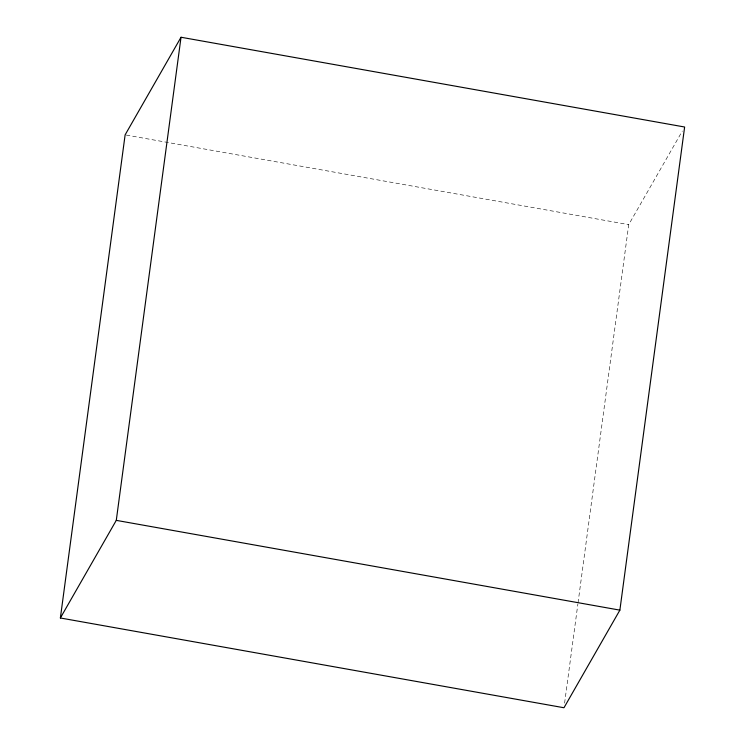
<?xml version="1.0" encoding="UTF-8"?>
<svg xmlns="http://www.w3.org/2000/svg" width="745" height="745" viewBox="0 0 745 745"><rect width="100%" height="100%" fill="white"/><g stroke="black" fill="none" stroke-linecap="round" stroke-linejoin="round"><path stroke-width="0.56" stroke-dasharray="3.73 2.79" d="M564.589 703.14L577.878 603.981M578.036 602.826L628.715 224.636L682.318 131.046M126.268 135.069L628.715 224.636"/><path stroke-width="1.12" d="M60.373 617.987L125.123 134.864L181.026 37.25L684.627 127.013L619.877 610.136L563.974 707.75L60.373 617.987L116.285 520.364L181.026 37.25M116.285 520.364L619.877 610.136"/></g></svg>
